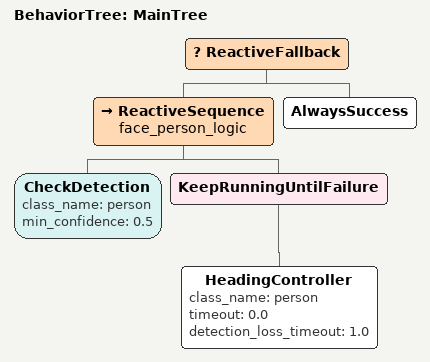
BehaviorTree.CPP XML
<root BTCPP_format="4">
  <BehaviorTree ID="MainTree">
    <ReactiveFallback>
      <ReactiveSequence name="face_person_logic">
        <CheckDetection class_name="person" min_confidence="0.5"/>
        <KeepRunningUntilFailure>
          <HeadingController class_name="person" timeout="0.0" detection_loss_timeout="1.0"/>
        </KeepRunningUntilFailure>
      </ReactiveSequence>
      <AlwaysSuccess/>
    </ReactiveFallback>
  </BehaviorTree>
</root>
